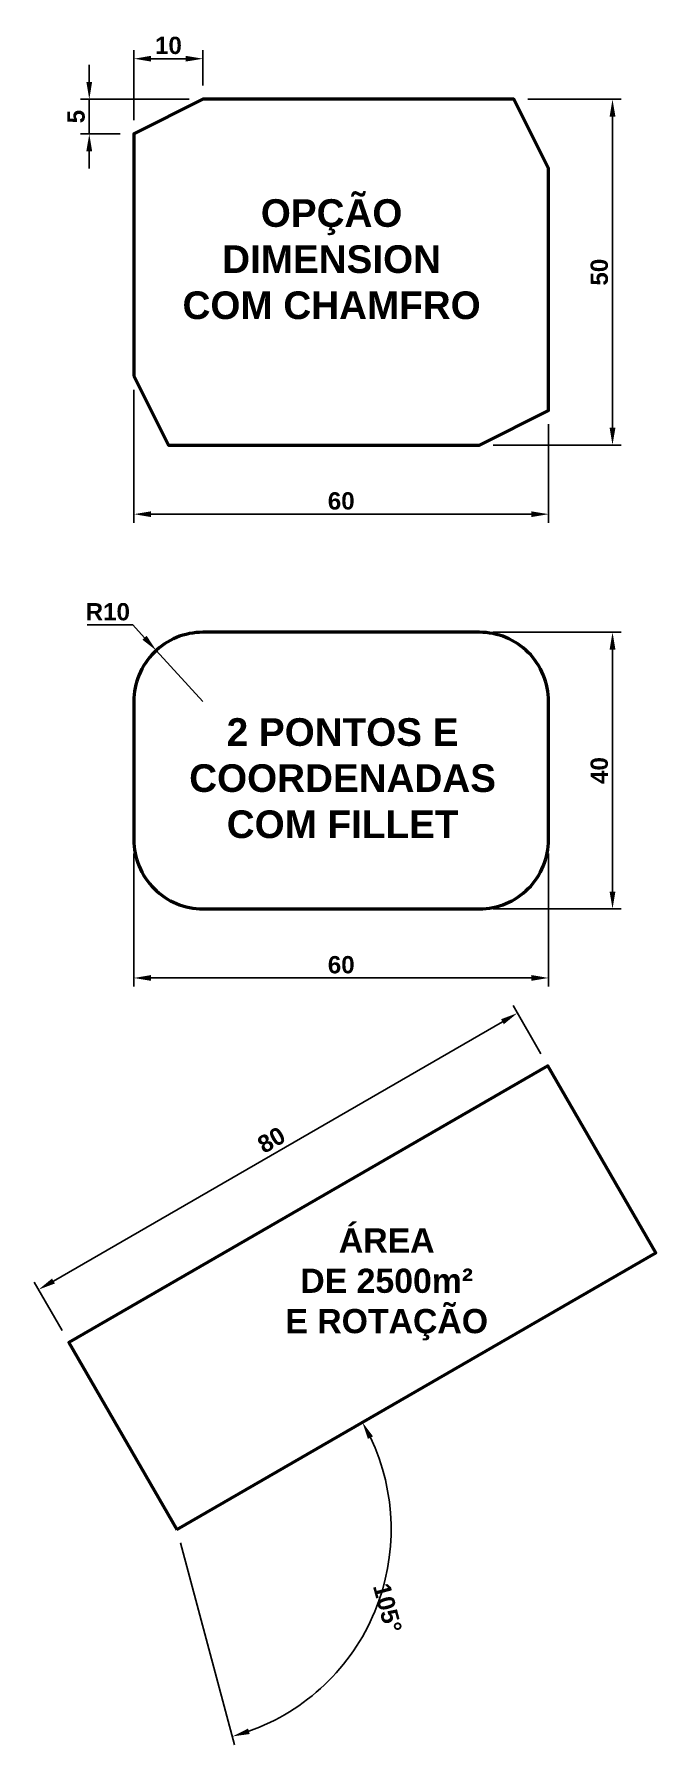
# Model space of a CAD drawing. Header units: millimetres. Extents: x 423 to 793, y -312 to -65.
# Drawn here: x 703.5 to 793.4, y -312.2 to -64.8 of the extents above.
import ezdxf

# ---------------------------------------------------------------- set-up
doc = ezdxf.new("R2010")
doc.units = ezdxf.units.MM
doc.header["$LTSCALE"] = 0.5
doc.layers.add('contorno', color=5, linetype='Continuous', lineweight=50)
doc.layers.add('cotas', color=7, linetype='Continuous', lineweight=9)
doc.layers.add('texto', color=102, linetype='Continuous')
doc.styles.get("Standard").update_dxf_attribs({"font": ''})
doc.styles.get('Standard').set_extended_font_data('Arial', bold=True)
doc.dimstyles.new('Annotative', dxfattribs={"dimscale": 0, "dimtxt": 2.5, "dimasz": 2.5, "dimexe": 1.25, "dimexo": 2, "dimtad": 1, "dimtxsty": 'Standard', "dimcen": 2.5, "dimclrt": 104, "dimadec": 0, "dimazin": 0, "dimtfac": 1, "dimtmove": 0, "dimatfit": 3, "dimfxl": 1, "dimarcsym": 0})
doc.dimstyles.new('cota', dxfattribs={"dimtxt": 2.5, "dimasz": 2.5, "dimexe": 1.25, "dimexo": 2, "dimtad": 1, "dimtoh": 1, "dimtxsty": 'Standard', "dimcen": 2.5, "dimclrt": 102, "dimadec": 0, "dimazin": 0, "dimtfac": 1, "dimtmove": 0, "dimatfit": 3, "dimfxl": 1, "dimarcsym": 0})

# ---------------------------------------------------------------- blocks, each defined once
blk = doc.blocks.new('*D5')
at = {"layer": 'cotas', "color": 0, "lineweight": -2, "transparency": 16777216}
for p, q in [((717.88, -116.19), (717.88, -135.44)), ((777.88, -121.19), (777.88, -135.44)), ((720.38, -134.19), (775.38, -134.19))]:
    blk.add_line(p, q, dxfattribs=at)
at = {"layer": 'cotas', "color": 0, "transparency": 16777216}
for points in [[(720.38, -133.78), (720.38, -134.61), (717.88, -134.19)], [(775.38, -133.78), (775.38, -134.61), (777.88, -134.19)]]:
    blk.add_solid(points, dxfattribs=at)
at = {"layer": 'Defpoints', "color": 0, "transparency": 16777216}
for p in [(717.88, -114.19), (777.88, -119.19), (777.88, -134.19)]:
    blk.add_point(p, dxfattribs=at)
at = {"layer": 'cotas', "color": 102, "transparency": 16777216, "insert": (747.88, -132.29), "char_height": 2.5, "attachment_point": 5}
blk.add_mtext('60', dxfattribs=at)
blk = doc.blocks.new('*D6')
at = {"layer": 'cotas', "color": 0, "lineweight": -2, "transparency": 16777216}
for p, q in [((717.88, -77.19), (717.88, -67.07)), ((720.38, -68.32), (725.38, -68.32)), ((727.88, -72.19), (727.88, -67.07))]:
    blk.add_line(p, q, dxfattribs=at)
at = {"layer": 'cotas', "color": 0, "transparency": 16777216}
for points in [[(720.38, -67.9), (720.38, -68.73), (717.88, -68.32)], [(725.38, -67.9), (725.38, -68.73), (727.88, -68.32)]]:
    blk.add_solid(points, dxfattribs=at)
at = {"layer": 'Defpoints', "color": 0, "transparency": 16777216}
for p in [(727.88, -68.32), (727.88, -74.19), (717.88, -79.19)]:
    blk.add_point(p, dxfattribs=at)
at = {"layer": 'cotas', "color": 102, "transparency": 16777216, "insert": (722.88, -66.41), "char_height": 2.5, "attachment_point": 5}
blk.add_mtext('10', dxfattribs=at)
blk = doc.blocks.new('*D7')
at = {"layer": 'cotas', "color": 0, "lineweight": -2, "transparency": 16777216}
for p, q in [((711.43, -71.69), (711.43, -69.19)), ((725.88, -74.19), (710.18, -74.19)), ((711.43, -74.19), (711.43, -79.19)), ((715.88, -79.19), (710.18, -79.19)), ((711.43, -81.69), (711.43, -84.19))]:
    blk.add_line(p, q, dxfattribs=at)
at = {"layer": 'cotas', "color": 0, "transparency": 16777216}
for points in [[(711.01, -71.69), (711.84, -71.69), (711.43, -74.19)], [(711.01, -81.69), (711.84, -81.69), (711.43, -79.19)]]:
    blk.add_solid(points, dxfattribs=at)
at = {"layer": 'Defpoints', "color": 0, "transparency": 16777216}
for p in [(727.88, -74.19), (711.43, -79.19), (717.88, -79.19)]:
    blk.add_point(p, dxfattribs=at)
at = {"layer": 'cotas', "color": 102, "transparency": 16777216, "insert": (709.53, -76.69), "char_height": 2.5, "attachment_point": 5, "rotation": 90}
blk.add_mtext('5', dxfattribs=at)
blk = doc.blocks.new('*D8')
at = {"layer": 'cotas', "color": 0, "lineweight": -2, "transparency": 16777216}
for p, q in [((774.88, -74.19), (788.38, -74.19)), ((787.13, -76.69), (787.13, -121.69)), ((769.88, -124.19), (788.38, -124.19))]:
    blk.add_line(p, q, dxfattribs=at)
at = {"layer": 'cotas', "color": 0, "transparency": 16777216}
for points in [[(786.71, -76.69), (787.55, -76.69), (787.13, -74.19)], [(786.71, -121.69), (787.55, -121.69), (787.13, -124.19)]]:
    blk.add_solid(points, dxfattribs=at)
at = {"layer": 'Defpoints', "color": 0, "transparency": 16777216}
for p in [(772.88, -74.19), (767.88, -124.19), (787.13, -124.19)]:
    blk.add_point(p, dxfattribs=at)
at = {"layer": 'cotas', "color": 102, "transparency": 16777216, "insert": (785.23, -99.19), "char_height": 2.5, "attachment_point": 5, "rotation": 90}
blk.add_mtext('50', dxfattribs=at)
blk = doc.blocks.new('*D9')
at = {"layer": 'cotas', "color": 0, "lineweight": -2, "transparency": 16777216}
for p, q in [((717.88, -183.27), (717.88, -202.52)), ((777.88, -183.27), (777.88, -202.52)), ((720.38, -201.27), (775.38, -201.27))]:
    blk.add_line(p, q, dxfattribs=at)
at = {"layer": 'cotas', "color": 0, "transparency": 16777216}
for points in [[(720.38, -200.85), (720.38, -201.69), (717.88, -201.27)], [(775.38, -200.85), (775.38, -201.69), (777.88, -201.27)]]:
    blk.add_solid(points, dxfattribs=at)
at = {"layer": 'Defpoints', "color": 0, "transparency": 16777216}
for p in [(717.88, -181.27), (777.88, -181.27), (777.88, -201.27)]:
    blk.add_point(p, dxfattribs=at)
at = {"layer": 'cotas', "color": 104, "transparency": 16777216, "insert": (747.88, -199.37), "char_height": 2.5, "attachment_point": 5}
blk.add_mtext('60', dxfattribs=at)
blk = doc.blocks.new('*D10')
at = {"layer": 'cotas', "color": 0, "lineweight": -2, "transparency": 16777216}
for p, q in [((769.88, -151.27), (788.38, -151.27)), ((787.13, -153.77), (787.13, -188.77)), ((769.88, -191.27), (788.38, -191.27))]:
    blk.add_line(p, q, dxfattribs=at)
at = {"layer": 'cotas', "color": 0, "transparency": 16777216}
for points in [[(786.71, -153.77), (787.55, -153.77), (787.13, -151.27)], [(786.71, -188.77), (787.55, -188.77), (787.13, -191.27)]]:
    blk.add_solid(points, dxfattribs=at)
at = {"layer": 'Defpoints', "color": 0, "transparency": 16777216}
for p in [(767.88, -151.27), (767.88, -191.27), (787.13, -191.27)]:
    blk.add_point(p, dxfattribs=at)
at = {"layer": 'cotas', "color": 102, "transparency": 16777216, "insert": (785.23, -171.27), "char_height": 2.5, "attachment_point": 5, "rotation": 90}
blk.add_mtext('40', dxfattribs=at)
blk = doc.blocks.new('*D11')
at = {"layer": 'cotas', "color": 0, "lineweight": -2, "transparency": 16777216}
for p, q in [((711.13, -150.22), (717.73, -150.22)), ((717.73, -150.22), (719.42, -152.06)), ((727.88, -161.27), (721.11, -153.9))]:
    blk.add_line(p, q, dxfattribs=at)
at = {"layer": 'cotas', "color": 0, "transparency": 16777216}
blk.add_solid([(719.73, -151.78), (719.11, -152.34), (721.11, -153.9)], dxfattribs=at)
at = {"layer": 'Defpoints', "color": 0, "transparency": 16777216}
for p in [(721.11, -153.9), (727.88, -161.27)]:
    blk.add_point(p, dxfattribs=at)
at = {"layer": 'cotas', "color": 102, "transparency": 16777216, "insert": (714.11, -148.32), "char_height": 2.5, "attachment_point": 5}
blk.add_mtext('R10', dxfattribs=at)
blk = doc.blocks.new('*D12')
at = {"layer": 'cotas', "color": 0, "lineweight": -2, "transparency": 16777216}
for p, q in [((776.77, -212.24), (772.74, -205.27)), ((771.2, -207.6), (706.25, -245.1)), ((707.49, -252.24), (703.46, -245.27))]:
    blk.add_line(p, q, dxfattribs=at)
at = {"layer": 'cotas', "color": 0, "transparency": 16777216}
for points in [[(771, -207.24), (771.41, -207.96), (773.37, -206.35)], [(706.04, -244.74), (706.46, -245.46), (704.09, -246.35)]]:
    blk.add_solid(points, dxfattribs=at)
at = {"layer": 'Defpoints', "color": 0, "transparency": 16777216}
for p in [(777.77, -213.97), (704.09, -246.35), (708.49, -253.97)]:
    blk.add_point(p, dxfattribs=at)
at = {"layer": 'cotas', "color": 102, "transparency": 16777216, "insert": (737.78, -224.7), "char_height": 2.5, "attachment_point": 5, "rotation": 30}
blk.add_mtext('80', dxfattribs=at)
blk = doc.blocks.new('*D13')
at = {"layer": 'cotas', "color": 0, "lineweight": -2, "transparency": 16777216}
for p, q in [((757.02, -262.03), (749.87, -266.16)), ((724.63, -282.97), (732.46, -312.18))]:
    blk.add_line(p, q, dxfattribs=at)
blk.add_arc((724.11, -281.03), 30.99, 289.623, 25.377, dxfattribs=at)
at = {"layer": 'cotas', "color": 0, "transparency": 16777216}
for points in [[(751.74, -267.94), (752.48, -267.56), (750.95, -265.54)], [(734.64, -310.62), (734.4, -309.83), (732.13, -310.97)]]:
    blk.add_solid(points, dxfattribs=at)
at = {"layer": 'Defpoints', "color": 0, "transparency": 16777216}
for p in [(758.75, -261.03), (724.11, -281.03), (724.11, -281.03), (747.85, -300.96)]:
    blk.add_point(p, dxfattribs=at)
at = {"layer": 'cotas', "color": 102, "transparency": 16777216, "insert": (754.58, -292.4), "char_height": 2.5, "attachment_point": 5, "rotation": 285}
blk.add_mtext('105°', dxfattribs=at)

msp = doc.modelspace()

# ---------------------------------------------------------------- linework, layer by layer
at = {"layer": 'contorno'}
for points in [[(717.876, -114.192), (722.876, -124.192), (767.876, -124.192), (777.876, -119.192), (777.876, -84.192), (772.876, -74.192), (727.876, -74.192), (717.876, -79.192)], [(724.111, -281.034), (793.393, -241.034), (777.768, -213.97), (708.486, -253.97)]]:
    msp.add_lwpolyline(points, close=True, dxfattribs=at)
msp.add_lwpolyline([(727.876, -191.269), (767.876, -191.269, 0.4142136), (777.876, -181.269), (777.876, -161.269, 0.4142136), (767.876, -151.269), (727.876, -151.269, 0.4142136), (717.876, -161.269), (717.876, -181.269, 0.4142136)], format="xyb", close=True, dxfattribs=at)

# ---------------------------------------------------------------- texts
at = {"layer": 'texto', "attachment_point": 5}
for s, insert, char_height in [('OPÇÃO\\PDIMENSION\\PCOM CHAMFRO', (746.489, -97.333), 4), ('2 PONTOS E\\PCOORDENADAS\\PCOM FILLET', (748.078, -172.395), 4), ('ÁREA \\PDE 2500m²\\PE ROTAÇÃO', (754.461, -245.591), 3.5)]:
    msp.add_mtext_dynamic_manual_height_columns(s, width=100, gutter_width=227.479, heights=[0], dxfattribs=dict(at, insert=insert, char_height=char_height))

# ---------------------------------------------------------------- dimensions: what is measured, and where the dimension line sits
at = {"layer": 'cotas'}
for base, p1, p2, dimstyle, picture, middle in [((727.876, -68.315), (717.876, -79.192), (727.876, -74.192), 'cota', '*D6', (722.876, -66.414)), ((777.876, -134.192), (717.876, -114.192), (777.876, -119.192), 'cota', '*D5', (747.876, -132.29)), ((777.876, -201.269), (717.876, -181.269), (777.876, -181.269), 'Annotative', '*D9', (747.876, -199.368))]:
    dim = msp.add_linear_dim(base=base, p1=p1, p2=p2, dimstyle=dimstyle, dxfattribs=at)
    dim.commit()
    dim.dimension.update_dxf_attribs({"geometry": picture, "text_midpoint": middle})
for base, p1, p2, picture, middle in [((711.428, -79.192), (727.876, -74.192), (717.876, -79.192), '*D7', (709.532, -76.692)), ((787.131, -124.192), (772.876, -74.192), (767.876, -124.192), '*D8', (785.23, -99.192)), ((787.131, -191.269), (767.876, -151.269), (767.876, -191.269), '*D10', (785.23, -171.269))]:
    dim = msp.add_linear_dim(base=base, p1=p1, p2=p2, angle=90, dimstyle='cota', dxfattribs=at)
    dim.commit()
    dim.dimension.update_dxf_attribs({"geometry": picture, "text_midpoint": middle})
dim = msp.add_radius_dim(center=(727.876, -161.269), mpoint=(721.111, -153.904), dimstyle='cota', dxfattribs=at)
dim.commit()
dim.dimension.update_dxf_attribs({"geometry": '*D11', "text_midpoint": (714.115, -148.32)})
dim = msp.add_aligned_dim(p1=(777.768, -213.97), p2=(708.486, -253.97), distance=-8.799, dimstyle='cota', dxfattribs=at)
dim.commit()
dim.dimension.update_dxf_attribs({"geometry": '*D12', "text_midpoint": (737.776, -224.703)})
dim = msp.add_angular_dim_3p(base=(747.853, -300.955), center=(724.111, -281.034), p1=(724.111, -281.034), p2=(758.752, -261.034), dimstyle='cota', dxfattribs=at)
dim.commit()
dim.dimension.update_dxf_attribs({"geometry": '*D13', "text_midpoint": (754.581, -292.402)})

doc.saveas('drawing.dxf')
